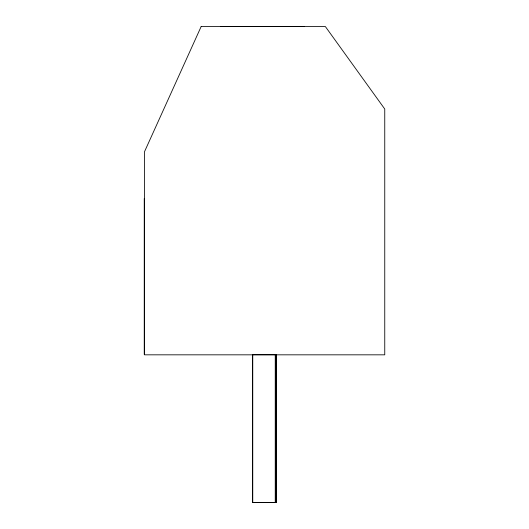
<?xml version="1.0" encoding="UTF-8"?>
<svg xmlns="http://www.w3.org/2000/svg" width="529" height="529" viewBox="0 0 529 529"><rect width="100%" height="100%" fill="white"/><g stroke="black" fill="none" stroke-linecap="round" stroke-linejoin="round"><path stroke-width="0.79" d="M220.924 26.45L304.215 26.45M276.488 354.827L276.488 502.55L252.756 502.55L252.756 354.827M275.946 354.827L275.946 502.55M144.245 198.534L144.245 354.463M201.152 26.562L144.483 151.77L144.483 354.827L384.755 354.827L384.755 109.02L325.368 26.562L201.152 26.562M275.252 354.714L252.597 354.714L252.597 502.438L275.252 502.438L275.252 354.714"/></g></svg>
